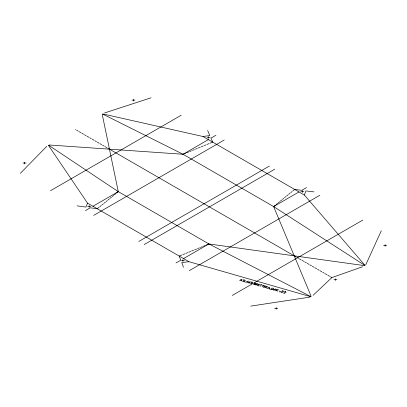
<?xml version="1.0" encoding="UTF-8"?>
<svg xmlns="http://www.w3.org/2000/svg" width="407" height="407" viewBox="0 0 407 407"><rect width="100%" height="100%" fill="white"/><g stroke="black" fill="none" stroke-linecap="round" stroke-linejoin="round"><path stroke-width="0.61" d="M279.757 290.852L279.64 291.982L281.125 291.244M241.738 281.044L241.972 279.227L239.601 280.433M248.041 282.86L248.28 281.039L245.909 282.244M269.312 288.97L269.546 287.154L267.175 288.359M273.407 290.15L273.641 288.329L271.271 289.535M364.977 265.333L304.385 195.055L305.901 190.908L314.016 191.895M48.464 145.365L87.541 203.154L85.892 207.082L77.116 205.856M365.725 264.906L381.293 230.738M245.38 280.209L244.078 281.72L245.324 282.076M248.636 283.028L249.939 281.517M255.601 285.032L256.903 283.521L257.555 283.704A0.712 0.412 0 0 1 257.926 283.954M260.088 286.319L261.391 284.808M262.072 286.889L263.375 285.378M265.176 287.785L266.478 286.274M272.166 287.907L271.133 289.102A0.651 0.376 0 0 1 270.538 289.316A0.651 0.376 0 0 1 269.958 289.087M273.997 290.318L275.305 288.807M276.007 290.893L277.309 289.382M20.35 173.326L46.759 146.347M313.105 295.284L331.893 277.584L362.551 266.738M292.826 190.954L294.648 189.448M99.099 207.249L97.258 208.75L90.298 207.789L85.384 210.628M99.807 206.68L101.18 205.56M101.882 204.986L103.256 203.866M103.963 203.291L105.337 202.172M106.044 201.597L107.417 200.483M108.12 199.908L109.493 198.789M110.2 198.214L111.574 197.095M112.281 196.52L113.65 195.401M114.357 194.826L115.73 193.712M116.438 193.137L118.279 191.636L102.218 114.331M102.681 114.062L183.018 154.258L273.636 206.578L275.488 205.072M276.195 204.497L277.564 203.378M278.271 202.803L279.645 201.689M280.352 201.114L281.725 199.995M282.427 199.42L283.801 198.301M284.508 197.726L285.882 196.606M286.589 196.032L287.963 194.917M288.665 194.343L290.038 193.223M290.746 192.648L292.119 191.529M50.478 190.71L181.217 115.227M92.949 206.257L118.284 191.631L208.908 243.951L310.826 296.596M49.125 144.984L183.018 154.258L208.359 139.626M215.919 135.261L211.004 138.1L212.683 142.114L210.073 143.183M93.656 215.4L224.191 140.039M138.782 241.458L269.322 166.092M144.18 244.571L274.715 169.205M176.002 262.947L180.744 260.21L179.243 256.095M183.567 258.577L208.908 243.951L364.469 265.629M311.187 296.388L273.636 206.578L298.977 191.951M306.542 187.581L301.801 190.318L294.673 189.448M189.311 270.63L319.846 195.263M232.28 295.436L362.82 220.075M183.028 154.253L185.623 153.19M186.62 152.783L188.558 151.989M189.55 151.582L191.488 150.788M192.486 150.381L194.419 149.588M195.416 149.181L197.354 148.387M198.346 147.98L200.285 147.186M201.282 146.779L203.215 145.991M204.212 145.579L206.145 144.79M207.143 144.383L209.081 143.59M182.845 254.619L184.783 253.826M185.775 253.419L187.713 252.625M188.706 252.218L190.644 251.424M191.641 251.017L193.574 250.224M194.571 249.817L196.51 249.028M197.502 248.616L199.44 247.827M200.437 247.415L202.371 246.627M203.368 246.22L205.306 245.426M206.298 245.019L208.898 243.956M179.238 256.079L181.848 255.026M104.584 112.963L151.043 97.802M251.363 281.929L249.405 282.305L250.061 283.44M267.903 286.681L265.944 287.062L266.6 288.192M276.724 289.219L274.766 289.596L275.422 290.725M278.734 289.794L276.775 290.171L277.432 291.305M250.758 306.105L309.931 297.115M102.879 113.95L202.976 136.508L209.778 135.556L207.656 130.489M310.678 296.683L188.95 261.701L181.766 262.576L183.481 267.262M131.944 100.132L134.997 100.132M207.087 137.459L210.139 137.459M23.011 163.024L26.063 163.024M300.809 191.57L303.861 191.57M87.663 206.41L90.715 206.41M383.598 245.426L386.65 245.426M181.385 260.516L184.437 260.516M333.908 279.629L336.96 279.629M274.669 308.318L277.716 308.318M260.104 284.437L258.877 284.086L257.575 285.597L258.801 285.948M260.689 284.605L262.093 285.012M262.673 285.18L264.077 285.582M265.888 286.101L264.662 285.75L263.36 287.261L264.586 287.612M254.278 283.638L255.087 283.872A0.687 0.397 0 0 0 256.044 283.648M256.278 284.244L256.929 284.432A0.712 0.412 0 0 0 257.931 284.172M258.226 284.844L259.452 285.195M264.011 286.503L265.237 286.859M240.313 280.077L241.809 280.509M246.617 281.893L248.117 282.321M267.887 288.003L269.383 288.436M271.983 289.179L273.479 289.611M254.324 284.666L253.581 284.452L254.884 282.941L255.693 283.17A0.687 0.397 0 0 1 256.034 283.384M282.366 292.725L280.927 292.307L282.931 291.824A0.789 0.458 0 0 0 283.379 291.254A0.753 0.438 0 0 0 282.982 290.995M284.961 293.467L283.521 293.055L285.526 292.572A0.789 0.458 0 0 0 285.979 292.002A0.753 0.438 0 0 0 285.582 291.743M202.976 136.508L304.385 195.055M75.483 129.548L75.799 129.731M76.664 130.23L78.388 131.222M79.253 131.72L80.978 132.718M81.843 133.216L83.567 134.213M84.432 134.712L86.157 135.709M87.022 136.208L88.746 137.205M89.611 137.703L91.336 138.701M92.201 139.199L93.925 140.191M94.79 140.69L96.515 141.687M97.375 142.185L99.105 143.183M99.964 143.681L101.694 144.678M102.554 145.177L104.284 146.174M105.143 146.673L106.873 147.67M107.733 148.163L295.96 256.837M296.82 257.336L298.55 258.333M299.41 258.832L301.139 259.829M301.999 260.322L303.729 261.319M304.589 261.818L306.318 262.815M307.178 263.314L308.903 264.311M309.768 264.809L311.492 265.807M312.357 266.305L314.082 267.302M314.947 267.801L316.671 268.793M317.536 269.292L319.261 270.289M320.126 270.787L321.851 271.784M322.715 272.283L324.44 273.28M325.305 273.779L327.03 274.776M327.894 275.274L329.619 276.272M330.484 276.77L331.868 277.569M87.561 203.164L188.95 261.701M251.546 282.824L251.872 283.018M243.361 280.474L243.686 280.662M273.636 206.578L364.83 265.42M48.662 145.248L118.284 191.631M256.715 284.371L256.995 285.429M385.124 244.546L385.124 246.306M335.434 278.744L335.434 280.509M302.335 190.69L302.335 192.45M276.19 307.433L276.19 309.198M208.613 136.579L208.613 138.339M182.911 259.635L182.911 261.396M133.471 99.252L133.471 101.012M89.189 205.53L89.189 207.29M24.537 162.144L24.537 163.904M243.885 281.049A0.773 0.448 0 0 1 243.813 281.171M243.676 281.283A0.773 0.448 0 0 1 242.577 281.288M244.561 280.199A0.707 0.407 0 0 1 244.541 280.306M243.218 280.021A0.707 0.407 0 0 1 243.89 279.792A0.707 0.407 0 0 1 244.521 280.057M252.07 283.404A0.773 0.448 0 0 1 251.999 283.526M251.862 283.638A0.773 0.448 0 0 1 250.763 283.638M252.752 282.55A0.707 0.407 0 0 1 252.727 282.656M251.404 282.377A0.707 0.407 0 0 1 252.075 282.143A0.707 0.407 0 0 1 252.706 282.412M255.021 283.857A0.773 0.448 0 0 1 255.372 284.452A0.799 0.463 0 0 1 254.314 284.676M269.907 288.894A0.651 0.376 0 0 1 269.973 288.772M281.924 291.193A0.753 0.432 0 0 1 282.382 290.969M282.341 290.893A0.814 0.468 0 0 1 283.038 290.944M284.518 291.941A0.753 0.432 0 0 1 284.981 291.717M284.936 291.641A0.814 0.468 0 0 1 285.638 291.692"/></g></svg>
